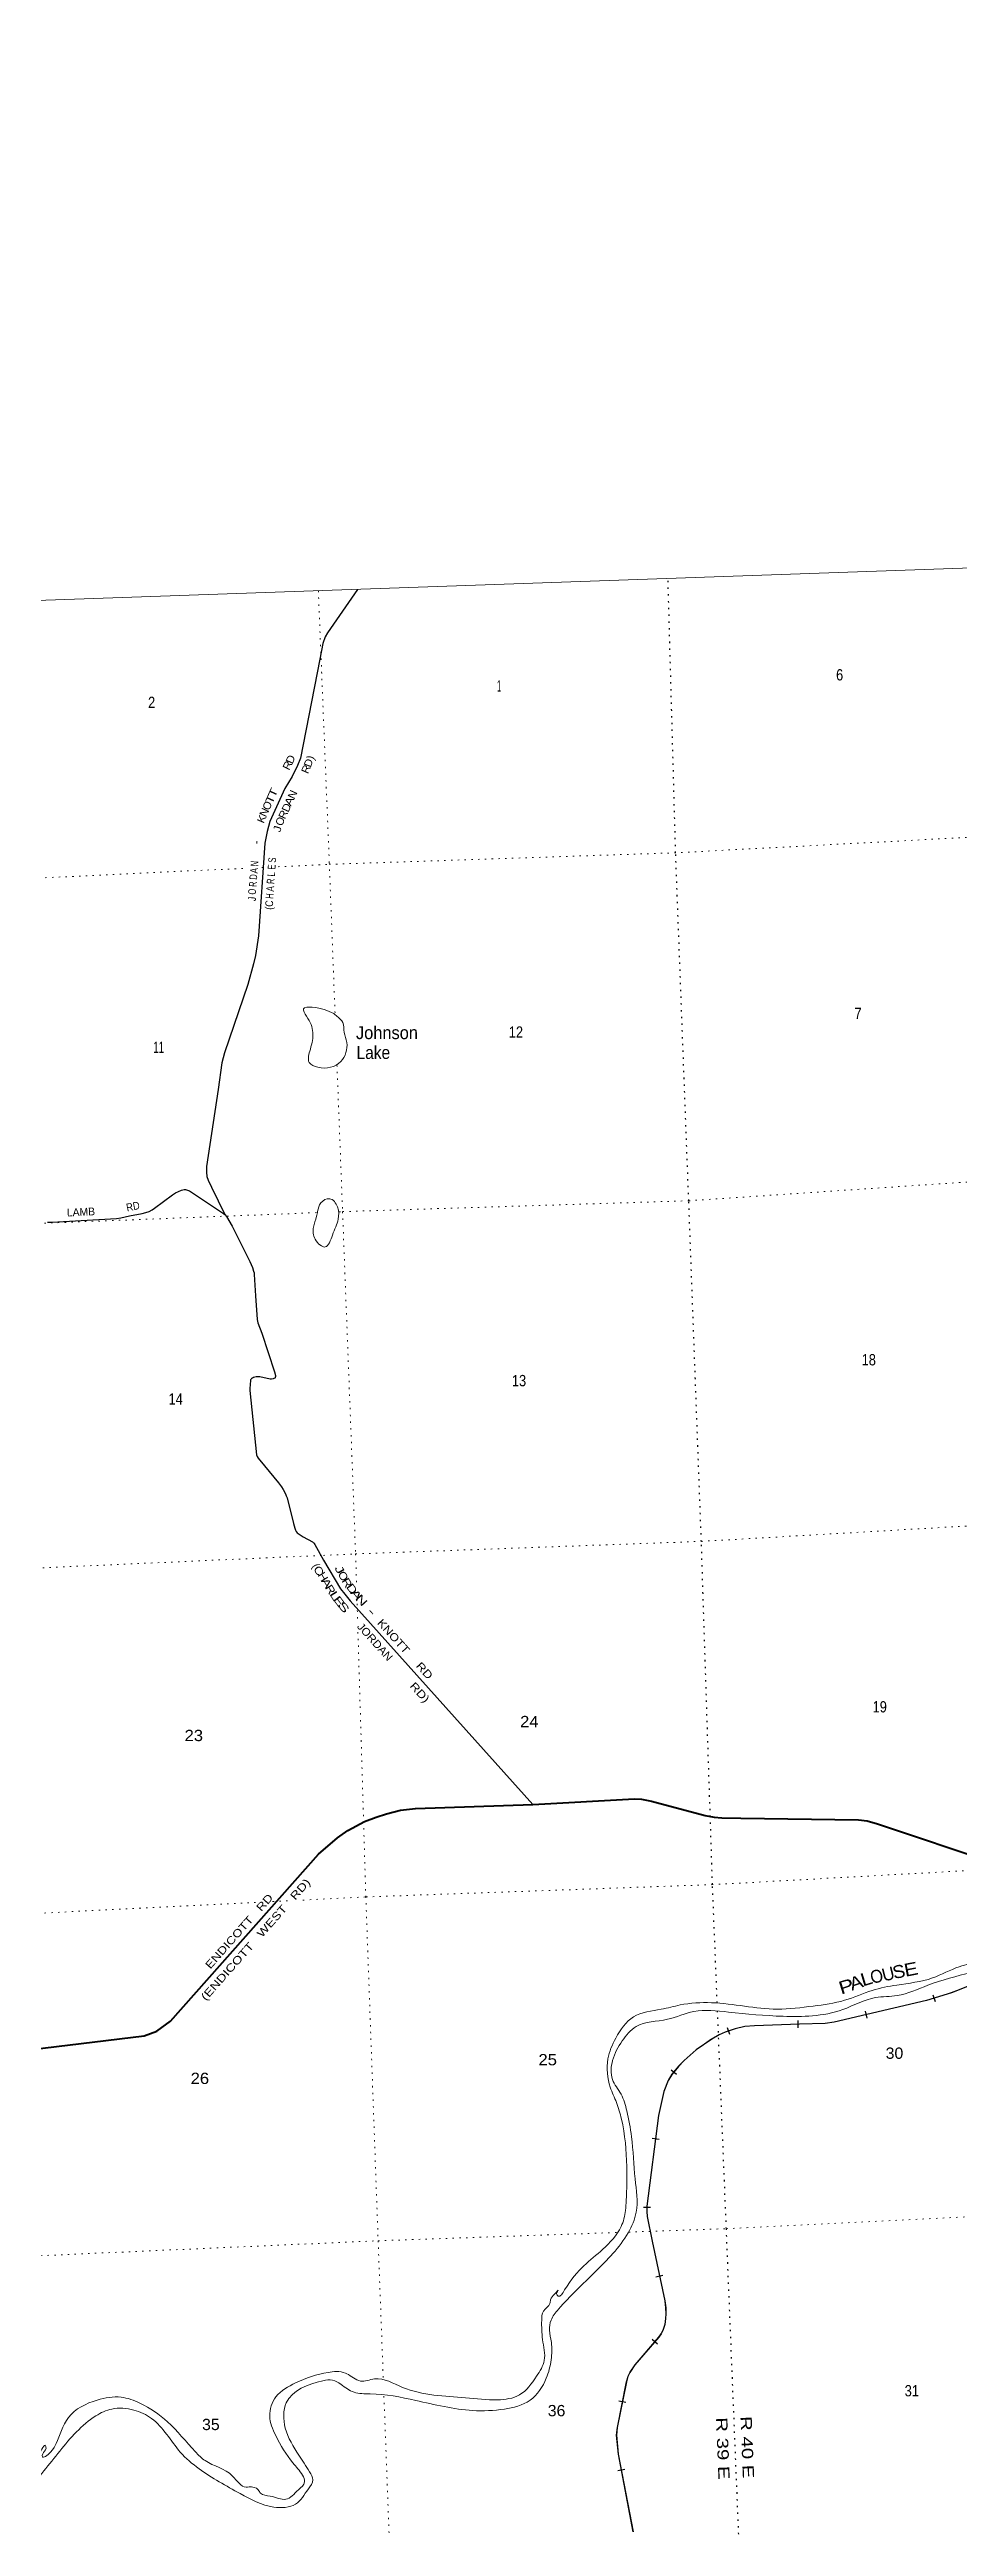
# Model space of a CAD drawing. Header units: feet. Extents: x 751810 to 1010326, y -353855 to -161247.
# Drawn here: x 784770 to 798864, y -199662 to -161247 of the extents above; entities that cross this region are included whole.
import ezdxf
from ezdxf.enums import TextEntityAlignment as Align

# ---------------------------------------------------------------- set-up
doc = ezdxf.new("R2010")
doc.units = ezdxf.units.FT
doc.header["$LTSCALE"] = 70
doc.linetypes.add('DOTTED', pattern=[1.5, 0.3, -1.2])
for name, color, linetype, lineweight in [('26', 7, 'Continuous', 40), ('29', 7, 'Continuous', 25), ('34', 7, 'Continuous', 25), ('39', 7, 'Continuous', 13), ('4', 7, 'Continuous', 13), ('6', 7, 'DOTTED', 25), ('7', 7, 'DOTTED', 13)]:
    doc.layers.add(name, color=color, linetype=linetype, lineweight=lineweight)
for name, color, linetype in [('27', 7, 'Continuous'), ('30', 7, 'Continuous'), ('41', 7, 'Continuous')]:
    doc.layers.add(name, color=color, linetype=linetype)

msp = doc.modelspace()

# ---------------------------------------------------------------- linework, layer by layer
at = {"layer": '26'}
for points in [[(783896.74, -192336.06), (786238.76, -192052.74), (786433.9, -191980.91), (786644.93, -191826.12), (788940.51, -189236.62), (789235.3, -188980.89), (789394.06, -188869.47), (789651.3, -188727.46), (789833.14, -188660.89), (789992.81, -188607.64), (790210.13, -188554.38), (790445.69, -188524.65), (792263.92, -188466.1)], [(792263.92, -188466.1), (793838.04, -188378.12), (793951.2, -188383.53), (794102.44, -188415.05), (794938.74, -188633.33), (795073.3, -188658.68), (795195.1, -188670.49), (795486.77, -188674.46), (797315.29, -188700.16), (797448.33, -188718.59), (797606.51, -188762.51), (799430.6, -189376), (799557.26, -189408.68), (799743.54, -189430.87), (800087.52, -189428.2), (801069.49, -189378.79)]]:
    msp.add_lwpolyline(points, dxfattribs=at)
at = {"layer": '29'}
for points in [[(789547.63, -169621.92), (789079.29, -170290.67), (789041.7, -170355.13), (789005.46, -170456.03), (788962.98, -170700.59), (788660.52, -172235.39), (788616.58, -172350.27), (788531.67, -172520.11), (788419.25, -172709.58), (788188.06, -173218.49), (788144.14, -173371.77), (788110.68, -173553.25), (788008.68, -174990.79), (787962.56, -175297.51), (787933.32, -175428.92), (787846.21, -175746.4), (787484.73, -176807.07), (787439.14, -176962.67), (787382.72, -177377.64), (787202.87, -178569.14), (787201.18, -178659.51), (787210.93, -178722.24), (787228.92, -178779.36), (787280.26, -178889.96), (787488.56, -179314.75)], [(784737.11, -179434.02), (784805.85, -179434.02), (785809.88, -179377.56), (785876.39, -179363.58), (786008.33, -179333.62), (786207.91, -179298.08), (786263.36, -179284.8), (786313.25, -179267.05), (786362.04, -179242.64), (786398.82, -179218.31), (786678.78, -179009.28), (786724.05, -178980.25), (786767.29, -178956.95), (786814.97, -178936.98), (786837.15, -178930.32), (786857.58, -178927.84), (786877.06, -178928.1), (786895.91, -178931.43), (786940.27, -178949.18), (787001.9, -178986.22), (787468.67, -179297.28), (787488.56, -179314.75), (787513.51, -179346.37), (787600.57, -179492.86), (787876.71, -180044.68), (787914.89, -180137.41), (787933.74, -180190.67), (787940.39, -180217.3), (787944.42, -180246.06), (787965.28, -180575.54), (787987.16, -180943.23), (787993.06, -180968.96), (787998.6, -180992.26), (788061.17, -181154.5), (788256.11, -181752.86), (788271.92, -181810.5), (788272.76, -181827.42), (788270.53, -181841.01), (788267.21, -181847.94), (788260.83, -181853.77), (788248.36, -181860.15), (788236.44, -181863.75), (788209.83, -181868.19), (788197.91, -181867.91), (788188.79, -181867.43), (788030.21, -181832.69), (788004.81, -181830.27), (787990.57, -181830.19), (787971.44, -181831.58), (787951.21, -181836.29), (787933.74, -181843.78), (787919.05, -181850.16), (787903.8, -181858.21), (787894.66, -181866.8), (787887.44, -181877.81), (787885.23, -181887.33), (787876.64, -182011.87), (787877.78, -182043.11), (787978.86, -183042.55), (787987.53, -183065.31), (788005.27, -183090.83), (788104.09, -183214.16), (788320.15, -183473.82), (788367.29, -183539.61), (788395.01, -183580.66), (788428.27, -183643.9), (788439.36, -183674.96), (788453.13, -183709.62), (788552.17, -184105.35), (788571.87, -184179.22), (788582.95, -184209.17), (788594.88, -184230.53), (788610.28, -184248.64), (788625.93, -184262.15), (788704.48, -184312.44), (788846.86, -184390.58), (788860.17, -184399.46), (788867.86, -184406.52), (788875.69, -184416.1), (788884.56, -184431.08), (789017.82, -184676.06), (789282.97, -185117.49), (789346.37, -185202.71), (789430.73, -185304.58), (789432.8, -185306.54), (792263.92, -188466.1)]]:
    msp.add_lwpolyline(points, dxfattribs=at)
at = {"layer": '34'}
for p, q in [((797417.56, -191669.11), (797442.74, -191776.81)), ((798468.96, -191416.44), (798502.35, -191521.89)), ((795279.57, -191923.77), (795315.54, -192028.37)), ((796370.88, -191816.94), (796375.52, -191927.45)), ((794407.99, -192577.39), (794492.7, -192648.51)), ((794111.83, -193639.66), (794221.53, -193653.83)), ((793978.99, -194710.39), (794089.6, -194710.37)), ((794171.87, -195788.43), (794280.11, -195765.66)), ((794114.4, -196758.04), (794198.18, -196830.25)), ((793595.94, -197712.76), (793704.34, -197734.73)), ((793581.28, -198791.5), (793689.95, -198770.86))]:
    msp.add_line(p, q, dxfattribs=at)
at = {"layer": '34', "lineweight": 13}
msp.add_lwpolyline([(799053.61, -191267.93), (798753.07, -191382.58), (798367.91, -191504.56), (796937.62, -191838.93), (796795.76, -191860.18), (796399.86, -191869.27), (795701.97, -191898.58), (795548.79, -191908.24), (795399.73, -191941.78), (795246.22, -191994.58), (795150.27, -192037.78), (795036.52, -192100.73), (794795.27, -192268.18), (794609.3, -192433.23), (794521.83, -192524.99), (794421.08, -192645), (794363.51, -192745.8), (794293.59, -192914.9), (794213.56, -193289.95), (794032.49, -194692.21), (794032.5, -194776.22), (794038.27, -194853.64), (794113.33, -195237.51), (794308.34, -196164.63), (794322.73, -196270.23), (794327.53, -196365.03), (794320.02, -196438.04), (794308.33, -196527.03), (794284.34, -196603.83), (794250.76, -196675.83), (794214.9, -196723.38), (793843.23, -197154.62), (793766.23, -197271.04), (793737.45, -197335.83), (793713.21, -197416.65), (793569.54, -198125.44), (793557.83, -198247.08), (793587.58, -198537.9), (793816.55, -199743.71)], dxfattribs=at)
at = {"layer": '34'}
msp.add_lwpolyline([(799054.02, -191268.95), (798753.43, -191383.62), (798368.2, -191505.62), (796937.83, -191840.01), (796795.85, -191861.28), (796399.9, -191870.37), (795702.03, -191899.68), (795548.95, -191909.33), (795400.03, -191942.84), (795246.63, -191995.6), (795150.76, -192038.76), (795037.1, -192101.67), (794795.95, -192269.05), (794610.06, -192434.02), (794522.65, -192525.72), (794421.99, -192645.63), (794364.5, -192746.28), (794294.64, -192915.23), (794214.65, -193290.14), (794033.59, -194692.28), (794033.6, -194776.18), (794039.36, -194853.49), (794114.41, -195237.29), (794309.42, -196164.44), (794323.83, -196270.13), (794328.63, -196365.06), (794321.11, -196438.17), (794309.41, -196527.27), (794285.37, -196604.23), (794251.71, -196676.4), (794215.76, -196724.07), (793844.11, -197155.29), (793767.2, -197271.57), (793738.48, -197336.21), (793714.28, -197416.92), (793570.63, -198125.6), (793558.94, -198247.08), (793588.67, -198537.74), (793817.64, -199743.55)], dxfattribs=at)
at = {"layer": '39'}
for points in [[(804112.03, -169109.45), (804096.18, -169296.32), (804247.14, -169665.53), (804274.36, -169879.95), (804203.86, -170057.44), (803852.02, -170298.83), (803169.1, -170801.02), (802737.85, -171184.67), (802545.78, -171703.55), (802430.53, -172059.07), (802344.1, -172414.6), (802303.48, -172764.52), (802336.09, -173202.16), (802267.93, -173995.42), (802244.78, -174449.03), (802300.88, -174860.03), (802502.56, -175551.87), (803004.36, -176681.36), (803486.23, -177208.39), (803829.65, -177379.87), (803970.62, -177326.78), (804126.66, -177182.61), (804413.15, -177092.37), (804764.69, -177084.46), (804913.4, -177204.19), (804991.09, -177424.95), (804967.22, -177735.69), (804875.08, -178109.14), (804718.45, -178659.87), (804639.75, -179135.5), (804449.78, -179832.27), (804148.9, -180518.72), (803928.45, -180781.81), (803540.6, -181028.44), (802760.5, -181509.78), (801853.68, -181989.39), (801565.51, -182150.12), (801537.66, -182219.5), (801571.57, -182393.44), (801521.08, -182628.62), (801350.49, -182940.32), (801144.27, -183450.47), (801155.15, -183778.16), (801261.6, -184138.82), (801267.58, -184500.88), (801179.3, -184990.93), (801097.3, -185609.56), (801086.7, -185895.71), (801082.62, -186378.87), (801093.41, -186885.67), (801183.85, -187369.65), (801354.87, -187858.93), (801479.8, -188231.05), (801534.65, -188490.82), (801666.61, -188772.12), (801769.11, -189195.31), (801793.64, -189450.07), (801779.64, -189573.32), (801687.06, -189691.18), (801381.75, -189820.29), (800714.24, -190181.08), (800097.67, -190501.9), (799807.5, -190602.32), (799582.19, -190718.65), (799195.89, -190890.77), (798877.2, -190980.09), (798460.85, -191155.23), (797909.64, -191264.52), (797526.43, -191347.98), (797097.29, -191501.43), (796611.74, -191590.37), (796054.44, -191637.48), (795035.98, -191539.24), (794546.62, -191573.98), (794255.31, -191640.22), (793824.98, -191757.48), (793550.44, -192086.81), (793428.52, -192410.95), (793465.21, -192850.46), (793561.5, -193086.69), (793638.38, -193343.7), (793721.09, -194079.51), (793712.4, -194605.09), (793701.47, -194760.43), (793633.37, -195010.29), (793351.54, -195362), (792757.35, -195994.01), (792655.94, -196088.02), (792632.58, -196050.58), (792658.96, -195997.36), (792600.65, -196057.7)], [(789177.57, -176198.17), (788842.6, -176099.74), (788706.65, -176122.47), (788756.77, -176239.51), (788853.53, -176489.81), (788813.94, -176750.78), (788796.58, -176954.64), (788929.77, -177030.62), (789286.61, -176940.01), (789379.42, -176647.04), (789338, -176489.46), (789316.87, -176337.22), (789225.11, -176237.69), (789177.57, -176198.17)], [(788925.56, -179266.75), (788977.45, -179134.16), (789114.01, -179069.15), (789234.81, -179195.86), (789245.16, -179386.71), (789156.85, -179633.23), (789046.38, -179818.12), (788889.64, -179698.66), (788861.28, -179510.44), (788911.97, -179341.67), (788925.56, -179266.75)], [(801251.51, -185713), (801176.26, -185868.52), (801175.61, -186212.69), (801195.63, -186755.41), (801235.11, -186854.7), (801263.87, -187054.98), (801218.42, -187078.66), (801218.62, -187084.69), (801248.59, -187200.4), (801393.11, -187678.52), (801509.69, -187920.09), (801607.45, -188140.17), (801634.19, -188400.9), (801658.54, -188528.87), (801758.58, -188756.92), (801950, -189497.09), (801947.64, -189607.86), (801870.66, -189711.11), (801576.19, -189864), (800977.96, -190192.25), (800375.38, -190510.58), (799672.67, -190840.36), (799391.66, -190974.69), (799063.14, -191070.37), (798390.22, -191268.33), (797915.04, -191427.36), (797578.36, -191458.92), (797069.9, -191645.25), (796598.67, -191741.76), (796144.59, -191749.13), (795296.07, -191683.36), (794761.06, -191675.37), (794350.94, -191795.97), (793864.18, -191909.11), (793650.37, -192129.7), (793501.61, -192432.62), (793499.36, -192728.55), (793631.53, -192955.5), (793720.59, -193216.13), (793794.17, -193616.15), (793850.12, -194272.36), (793867.26, -194789.01), (793741.12, -195107.26), (793228.54, -195714.36), (792662.67, -196291.07), (792545.79, -196464.09), (792522.68, -196615.82), (792551.1, -196806.05), (792547.99, -197075.85), (792473.06, -197362.17), (792221.08, -197704.81), (791823.54, -197841.08), (791331.77, -197863.83), (790448.05, -197706.67), (789743.05, -197603.83), (789490.97, -197580.19), (789289.92, -197458.21), (789156.99, -197390.27), (789008.6, -197401.35), (788440.96, -197742.65), (788425.85, -198135.61), (788634.77, -198555.18), (788802.21, -198815.16), (788852.6, -198940.24), (788782.84, -199079.47), (788583.61, -199315.67), (788247.4, -199361.3), (787725.8, -199151.6), (787087.83, -198766.72), (786797.83, -198508.9), (786352.31, -197986.67), (786076.62, -197857.17), (785736.33, -197840.55), (785488.53, -197945.57), (785187.23, -198195.3), (784680.6, -198800.19), (784443.68, -199112.14), (784341.18, -199355.12), (784301.93, -199565.76), (784242.94, -199726.76), (784168.67, -200312.36)], [(792600.65, -196057.7), (792539.26, -196146.33), (792529.02, -196201.01), (792428.47, -196321.16), (792401.01, -196462.97), (792414.89, -196760.37), (792441.83, -197087.5), (792323.26, -197331.03), (792055.49, -197621.88), (791716.26, -197697.81), (791220.68, -197666.34), (790244.33, -197504.28), (789809.81, -197374.14), (789591.73, -197405.69), (789378.89, -197292.17), (789358.48, -197282.8), (789218.99, -197259.36), (789088.73, -197271.84), (788585.57, -197435.85), (788281.13, -197651.47), (788184.44, -197948.59), (788276.84, -198249.35), (788544.33, -198677), (788691.36, -198867.23), (788724.95, -198970.74), (788630.49, -199092.69), (788434.36, -199240.23), (788191.46, -199190.12), (788041.2, -199144.91), (788007.33, -199093.73), (787863.09, -199048.32), (787820.99, -199051.76), (787608.23, -198879.87), (787182.15, -198640.75), (787030.83, -198503), (786599.29, -198038.66), (786171.55, -197749.29), (785881, -197656.52), (785508.57, -197701.37), (785063.22, -197972.09), (784873.55, -198375.02), (784785.52, -198508.82), (784659.2, -198579.53), (784663.76, -198535.1), (784715.11, -198446.81), (784703.6, -198402.93), (784651.39, -198465.08), (784472.1, -198756.96), (784276.82, -199051.39), (784220.17, -199222.37), (784210.13, -199222.71), (784145.39, -199644.88)]]:
    msp.add_spline(points, degree=3, dxfattribs=at)
at = {"layer": '4'}
msp.add_lwpolyline([(751809.62, -170897.82), (783122.91, -169842.15), (814434.73, -168743.41), (845745, -167601.59), (877053.68, -166416.71), (908360.69, -165188.77), (939665.99, -163917.76), (970969.51, -162603.69), (1002271.19, -161246.56), (1010326.19, -344125.92), (978772.94, -345493.95), (947217.84, -346818.58), (915660.96, -348099.8), (884102.33, -349337.62), (852542.04, -350532.02), (820980.12, -351683.01), (789416.81, -352794.88), (757851.71, -353854.74)], close=True, dxfattribs=at)
msp.add_lwpolyline([(751809.62, -170897.82), (783122.91, -169842.15), (814434.73, -168743.41), (845745, -167601.59), (877053.68, -166416.71), (908360.69, -165188.77), (939665.99, -163917.76), (970969.51, -162603.69), (1002271.19, -161246.56), (1010326.19, -344125.92), (978772.94, -345493.95), (947217.84, -346818.58), (915660.96, -348099.8), (884102.33, -349337.62), (852542.04, -350532.02), (820980.12, -351683.01), (789416.81, -352794.88), (757851.71, -353854.74)], close=True, dxfattribs=at)
at = {"layer": '6'}
for points in [[(795123.59, -191542.15), (795049.58, -189707.33), (794876.97, -184383.86), (794681.6, -179101.42), (794478.41, -173704.53), (794360.1, -169452.79)], [(795477.67, -200307.16), (795264.82, -195043.43), (795129.03, -191676.94)]]:
    msp.add_lwpolyline(points, dxfattribs=at)
at = {"layer": '7'}
for p, q in [((788063.06, -173932.16), (788115.23, -173929.7)), ((789538.92, -185350.94), (789547.4, -185635.65)), ((788460.46, -189958.68), (788210.04, -189971.24)), ((789955.18, -197638.88), (790065.12, -200585.6))]:
    msp.add_line(p, q, dxfattribs=at)
for points in [[(788938.05, -169641.35), (789107.99, -173858.77), (789197.4, -176211.23)], [(788313.5, -173920.35), (789106.78, -173882.96), (794460.34, -173705.14), (799724.16, -173427.73), (802322.49, -173312.99)], [(783269.53, -174103.93), (783759.7, -174135.02), (787834.92, -173942.92)], [(789227.24, -176996.41), (789313.72, -179271.67), (789515.91, -184578.03), (789530.72, -185075.43)], [(789259.59, -179271.76), (789313.65, -179269.66), (794681.6, -179101.42), (799962.89, -178744.92), (804748.56, -178535.55)], [(783453.5, -179451.82), (783955.06, -179477.84), (788921.02, -179284.91)], [(789015.41, -184600.28), (789515.91, -184578.03), (794876.97, -184383.86), (800182.02, -184076.87), (801234.75, -184031.2)], [(783637.61, -184803.52), (784140.25, -184816.98), (789015.41, -184600.28)], [(789551.99, -185789.9), (789674.13, -189891.92), (789865.34, -195230.86), (789946.67, -197410.8)], [(808697.56, -189102.22), (805745.94, -189209.16), (800409.62, -189412.1), (795049.58, -189707.33), (789664.29, -189898.3), (788645.36, -189949.41)], [(787965.79, -189983.49), (784319.75, -190166.37), (783821.62, -190152.31)], [(793750.32, -195096), (795264.82, -195043.43), (800561.37, -194783.02), (805968.35, -194579.24), (811246.68, -194315.42), (815343.63, -194146.5)], [(784005.77, -195505.25), (784529.78, -195466.43), (789865.34, -195230.86), (793567.98, -195102.33)]]:
    msp.add_lwpolyline(points, dxfattribs=at)

# ---------------------------------------------------------------- texts
at = {"layer": '27'}
for s, width, p in [('(ENDICOTT   WEST   RD)', 1.3, (787195.01, -191517.47)), ('ENDICOTT   RD', 1.25, (787262.52, -191024.92))]:
    msp.add_text(s, height=120, rotation=48.443, dxfattribs=dict(at, width=width)).set_placement(p)
at = {"layer": '30'}
for s, rotation, width, p in [('R', 63.438, 1.15, (788513.16, -172375.41)), ('D', 66.069, 1.1, (788561.67, -172278.52)), ('R', 66.438, 1.1, (788801.27, -172430.05)), ('D)', 69.069, 1.05, (788850.64, -172305.57)), ('T', 65.568, 1.4, (788246.33, -172897.62)), ('T', 65.568, 1.4, (788290.57, -172796.59)), ('N', 65.568, 1.1, (788591.51, -172824.2)), ('K', 67.011, 1.1, (788113.38, -173203.17)), ('N', 65.568, 1.1, (788153.01, -173102.22)), ('O', 65.568, 1.05, (788200.69, -172997.27)), ('O', 65.568, 1.05, (788399.92, -173240.3)), ('R', 65.568, 1.1, (788448.01, -173134.44)), ('D', 65.568, 1.1, (788498.14, -173027.49)), ('A', 65.568, 1.25, (788540.73, -172929.82)), ('J', 74.011, 1.15, (788359.89, -173349.46)), ('A', 85.941, 0.8, (788000.74, -173985.03)), ('N', 85.941, 0.7, (788007.5, -173877.09)), ('L', 85.941, 0.85, (788266.36, -174039.21)), ('E', 85.941, 0.75, (788274.26, -173927.93)), ('S', 85.941, 0.75, (788281.95, -173819.49)), ('O', 85.941, 0.7, (787970.78, -174311.21)), ('J', 85.941, 0.85, (787970.18, -174424.3)), ('R', 85.941, 0.7, (787984.56, -174194.83)), ('D', 85.941, 0.7, (787989.77, -174083.13)), ('H', 85.941, 0.65, (788242.21, -174379.61)), ('A', 85.941, 0.8, (788250.27, -174265.98)), ('R', 85.941, 0.7, (788258.5, -174150.01)), ('(C', 85.941, 0.85, (788234.36, -174518.55)), ('C', 300.992, 1.25, (788892.98, -184868.86)), ('H', 300.992, 1.2, (788958.1, -184963.23)), ('A', 301.492, 1.45, (789014.28, -185060.48)), ('R', 301.492, 1.25, (789073.81, -185162.06)), ('L', 302.492, 1.6, (789143.41, -185260.71)), ('J', 300.992, 1.6, (789216.7, -184851.8)), ('O', 300.992, 1.2, (789272.17, -184952.58)), ('R', 300.992, 1.25, (789331.51, -185057.02)), ('D', 306.648, 1.4, (789410.8, -185156.11)), ('E', 306.648, 1.55, (789210.28, -185350.1)), ('S', 309.629, 1.65, (789284.29, -185441.33)), ('A', 309.629, 1.65, (789481.22, -185249.05)), ('N', 311.862, 1.55, (789563.58, -185336.31))]:
    msp.add_text(s, height=120, rotation=rotation, dxfattribs=dict(at, width=width)).set_placement(p, align=Align.CENTER)
for s, rotation, p in [('-', 85.941, (788031.01, -173545.79)), ('(', 298.545, (788848.28, -184789.95))]:
    msp.add_text(s, height=120, rotation=rotation, dxfattribs=at).set_placement(p, align=Align.CENTER)
msp.add_text('LAMB', height=120, rotation=2.719, dxfattribs=at).set_placement((785041.44, -179345.32))
for s, rotation, width, p in [('RD', 11.793, 0.9, (785973.09, -179268.36)), ('-', 311.862, 2.05, (789689.39, -185473.46)), ('JORDAN', 311.862, 1.1, (789529.66, -185710.34)), ('KNOTT', 311.862, 1.2, (789841.89, -185654.05)), ('RD', 311.862, 1.25, (790443.17, -186320.57)), ('RD)', 311.862, 1.25, (790347.55, -186633))]:
    msp.add_text(s, height=120, rotation=rotation, dxfattribs=dict(at, width=width)).set_placement(p)
at = {"layer": '41'}
for s, width, p in [('Johnson', 0.95, (790001.96, -176594.28)), ('Lake', 0.9, (789790.85, -176901.5))]:
    msp.add_text(s, height=200, dxfattribs=dict(at, width=width)).set_placement(p, align=Align.CENTER)
for s, rotation, width, p in [('E', 10.999, 1.2, (798146.15, -191116.69)), ('P', 17.151, 1.3, (797153.25, -191379.51)), ('A', 18.024, 1.15, (797307.09, -191321.26)), ('L', 16.953, 1.2, (797466.25, -191261.78)), ('O', 14.582, 0.95, (797620.13, -191224.87)), ('S', 10.999, 1.1, (797958.33, -191153.18))]:
    msp.add_text(s, height=200, rotation=rotation, dxfattribs=dict(at, width=width)).set_placement(p, align=Align.CENTER)
msp.add_text('U', height=200, rotation=13.992, dxfattribs=at).set_placement((797798.12, -191188.94), align=Align.CENTER)
at = {"layer": '6', "width": 1.35}
for s, p in [('R 39 E', (795123.32, -198454.9)), ('R 40 E', (795502.11, -198436.56))]:
    msp.add_text(s, height=175, rotation=272.316, dxfattribs=at).set_placement(p, align=Align.CENTER)
at = {"layer": '7'}
for s, width, p in [('6', 0.85, (797021.45, -171031.87)), ('2', 0.85, (786352.28, -171459.37)), ('1', 0.4, (791740.69, -171203.08)), ('7', 0.85, (797306.42, -176283.58)), ('11', 0.65, (786462.54, -176806.94)), ('12', 0.85, (792001.8, -176571.82)), ('18', 0.85, (797473.05, -181654.19)), ('13', 0.85, (792049.92, -181977.61)), ('14', 0.85, (786725.69, -182262.19)), ('19', 0.85, (797643.12, -187036.22)), ('23', 1.1, (787006.93, -187481.32)), ('24', 1.1, (792209.93, -187265.18)), ('25', 1.1, (792494.55, -192509.52)), ('30', 1.05, (797871.43, -192408.88)), ('26', 1.1, (787100.95, -192799.27)), ('36', 1.05, (792631.94, -197952.19)), ('31', 0.85, (798140.82, -197643.58)), ('35', 1.05, (787271.61, -198167.04))]:
    msp.add_text(s, height=175, dxfattribs=dict(at, width=width)).set_placement(p, align=Align.CENTER)

doc.saveas('drawing.dxf')
